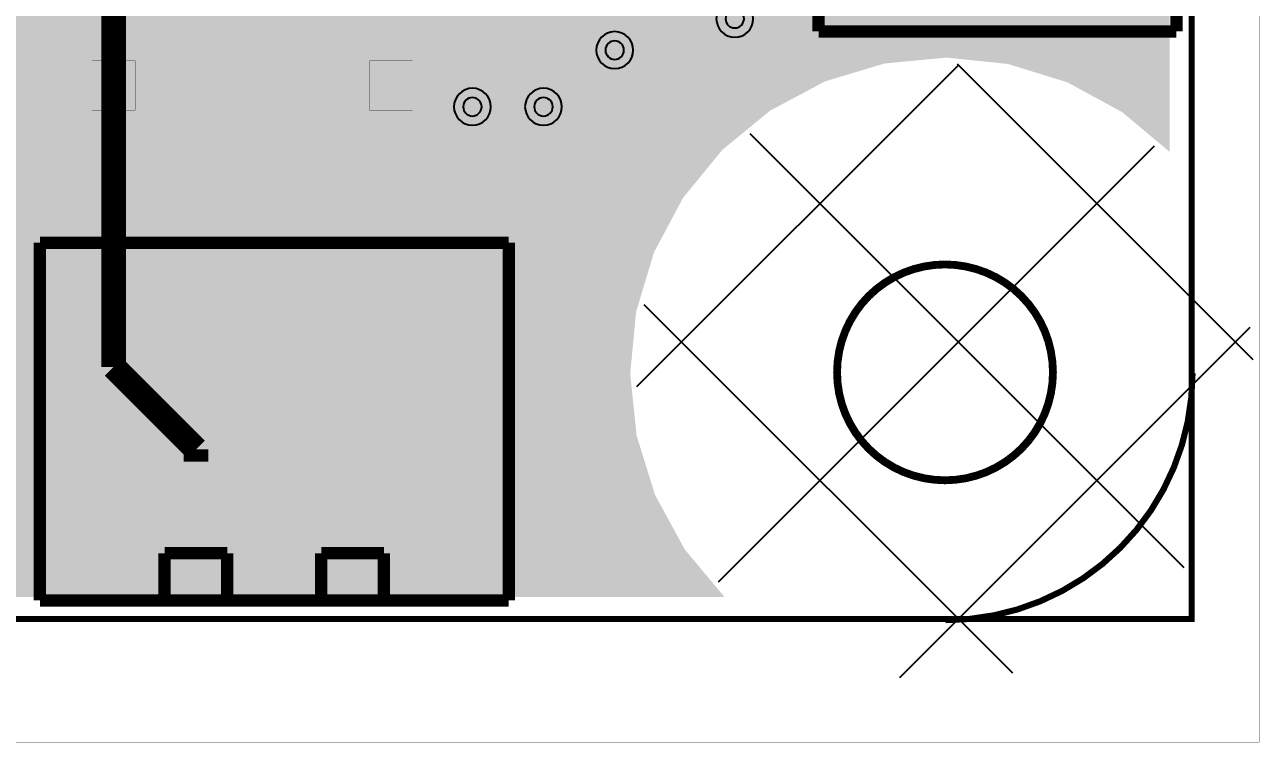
# Model space of a CAD drawing. Header units: millimetres. Extents: x -2 to 135, y -2 to 106.
# Drawn here: x 115.08 to 135.1, y -2 to 9.64 of the extents above; entities that cross this region are included whole.
import ezdxf

# ---------------------------------------------------------------- set-up
doc = ezdxf.new("R2010")
doc.units = ezdxf.units.MM
doc.header["$MEASUREMENT"] = 0
for name, color, linetype, true_color in [('Board-Outline-Layer', 7, 'Continuous', 0xff00ff), ('Bottom-Layer', 7, 'Continuous', 0x0000ff), ('Bottom-Paste-Mask-Layer', 7, 'Continuous', 0x800000), ('Bottom-Solder-Mask-Layer', 7, 'Continuous', 0xaa00ff), ('Hole-Layer', 7, 'Continuous', 0x222222), ('Multi-Layer', 7, 'Continuous', 0xc0c0c0), ('Pin-Soldering-Layer', 7, 'Continuous', 0xcc9999), ('Top-Layer', 7, 'Continuous', 0xff0000), ('Top-Paste-Mask-Layer', 7, 'Continuous', 0x808080), ('Top-Silkscreen-Layer', 7, 'Continuous', 0xffcc00), ('Top-Solder-Mask-Layer', 7, 'Continuous', 0x800080)]:
    doc.layers.add(name, color=color, linetype=linetype, true_color=true_color)

msp = doc.modelspace()

# ---------------------------------------------------------------- hatches: boundary and pattern name
at = {"layer": 'Bottom-Layer'}
for points in [[(126.424, 0.358), (41.676, 0.358), (42.32, 1.129), (42.801, 2.011), (43.099, 2.97), (43.204, 3.969), (43.111, 4.969), (42.825, 5.932), (42.355, 6.82), (41.72, 7.598), (40.945, 8.237), (40.06, 8.713), (39.1, 9.005), (38.1, 9.104), (37.101, 9.005), (36.14, 8.713), (35.255, 8.237), (34.48, 7.598), (33.845, 6.82), (33.376, 5.932), (33.089, 4.969), (32.996, 3.969), (33.101, 2.97), (33.399, 2.011), (33.88, 1.129), (34.524, 0.358), (0.358, 0.358), (0.358, 99.542), (34.524, 99.542), (33.88, 98.771), (33.399, 97.889), (33.101, 96.93), (32.996, 95.931), (33.089, 94.931), (33.376, 93.968), (33.845, 93.081), (34.48, 92.302), (35.255, 91.663), (36.14, 91.188), (37.101, 90.895), (38.1, 90.796), (39.1, 90.895), (40.06, 91.188), (40.945, 91.663), (41.72, 92.302), (42.355, 93.081), (42.825, 93.968), (43.111, 94.931), (43.204, 95.931), (43.099, 96.93), (42.801, 97.889), (42.32, 98.771), (41.676, 99.542), (126.424, 99.542), (125.779, 98.77), (125.298, 97.886), (125, 96.924), (124.896, 95.923), (124.991, 94.922), (125.28, 93.958), (125.753, 93.069), (126.391, 92.291), (127.169, 91.653), (128.058, 91.18), (129.022, 90.891), (130.023, 90.796), (131.024, 90.9), (131.986, 91.198), (132.87, 91.679), (133.642, 92.324), (133.642, 7.576), (132.87, 8.221), (131.986, 8.702), (131.025, 9), (130.024, 9.104), (129.022, 9.009), (128.058, 8.72), (127.169, 8.247), (126.391, 7.609), (125.753, 6.831), (125.28, 5.943), (124.991, 4.979), (124.896, 3.977), (125, 2.976), (125.298, 2.015), (125.779, 1.131)], [(119.015, 1.551), (119.015, 3.551), (118.967, 3.73), (118.836, 3.862), (118.656, 3.91), (117.056, 3.91), (116.877, 3.862), (116.746, 3.73), (116.698, 3.551), (116.698, 1.551), (116.746, 1.372), (116.877, 1.241), (117.056, 1.193), (118.656, 1.193), (118.836, 1.241), (118.967, 1.372)], [(117.056, 1.551), (117.056, 3.551), (118.656, 3.551), (118.656, 1.551)], [(121.196, 2.351), (121.117, 2.004), (120.895, 1.726), (120.574, 1.571), (120.218, 1.571), (119.898, 1.726), (119.676, 2.004), (119.596, 2.351), (119.596, 2.751), (119.676, 3.098), (119.898, 3.377), (120.218, 3.531), (120.574, 3.531), (120.895, 3.377), (121.117, 3.098), (121.196, 2.751)]]:
    msp.add_hatch(color=256, dxfattribs=at).paths.add_polyline_path(points)
at = {"layer": 'Bottom-Paste-Mask-Layer'}
for points in [[(117.056, 1.551), (117.056, 3.551), (118.656, 3.551), (118.656, 1.551)], [(121.196, 2.351), (121.117, 2.004), (120.895, 1.726), (120.574, 1.571), (120.218, 1.571), (119.898, 1.726), (119.676, 2.004), (119.596, 2.351), (119.596, 2.751), (119.676, 3.098), (119.898, 3.377), (120.218, 3.531), (120.574, 3.531), (120.895, 3.377), (121.117, 3.098), (121.196, 2.751)]]:
    msp.add_hatch(color=256, dxfattribs=at).paths.add_polyline_path(points)
at = {"layer": 'Bottom-Solder-Mask-Layer'}
for points in [[(117.005, 1.5), (117.005, 3.602), (118.707, 3.602), (118.707, 1.5)], [(121.247, 2.351), (121.163, 1.982), (120.927, 1.686), (120.586, 1.522), (120.207, 1.522), (119.866, 1.686), (119.63, 1.982), (119.545, 2.351), (119.545, 2.751), (119.63, 3.121), (119.866, 3.417), (120.207, 3.581), (120.586, 3.581), (120.927, 3.417), (121.163, 3.121), (121.247, 2.751)]]:
    msp.add_hatch(color=256, dxfattribs=at).paths.add_polyline_path(points)
at = {"layer": 'Hole-Layer'}
for points in [[(117.406, 2.551, 1), (118.306, 2.551, 1)], [(119.946, 2.551, 1), (120.846, 2.551, 1)]]:
    msp.add_hatch(color=256, dxfattribs=at).paths.add_polyline_path(points)
at = {"layer": 'Multi-Layer'}
h = msp.add_hatch(dxfattribs=at)
h.set_pattern_fill('ANSI37', color=256, style=0)
h.set_pattern_definition([(45, (0, 0), (-2.245064, 2.245064), []), (135, (0, 0), (-2.245064, -2.245064), [])])
h.paths.add_polyline_path([(125, 4, 1), (135, 4, 1)])
for points in [[(117.056, 1.551), (117.056, 3.551), (118.656, 3.551), (118.656, 1.551)], [(117.056, 1.551), (117.056, 3.551), (118.656, 3.551), (118.656, 1.551)], [(117.056, 1.551), (117.056, 3.551), (118.656, 3.551), (118.656, 1.551)], [(121.196, 2.351), (121.117, 2.004), (120.895, 1.726), (120.574, 1.571), (120.218, 1.571), (119.898, 1.726), (119.676, 2.004), (119.596, 2.351), (119.596, 2.751), (119.676, 3.098), (119.898, 3.377), (120.218, 3.531), (120.574, 3.531), (120.895, 3.377), (121.117, 3.098), (121.196, 2.751)], [(121.196, 2.351), (121.117, 2.004), (120.895, 1.726), (120.574, 1.571), (120.218, 1.571), (119.898, 1.726), (119.676, 2.004), (119.596, 2.351), (119.596, 2.751), (119.676, 3.098), (119.898, 3.377), (120.218, 3.531), (120.574, 3.531), (120.895, 3.377), (121.117, 3.098), (121.196, 2.751)], [(121.196, 2.351), (121.117, 2.004), (120.895, 1.726), (120.574, 1.571), (120.218, 1.571), (119.898, 1.726), (119.676, 2.004), (119.596, 2.351), (119.596, 2.751), (119.676, 3.098), (119.898, 3.377), (120.218, 3.531), (120.574, 3.531), (120.895, 3.377), (121.117, 3.098), (121.196, 2.751)]]:
    msp.add_hatch(color=256, dxfattribs=at).paths.add_polyline_path(points)
at = {"layer": 'Pin-Soldering-Layer'}
for points in [[(116.17, 9.052), (116.87, 9.052), (116.87, 8.252), (116.17, 8.252)], [(120.669, 9.052), (121.369, 9.052), (121.369, 8.252), (120.669, 8.252)]]:
    msp.add_hatch(color=256, dxfattribs=at).paths.add_polyline_path(points)
at = {"layer": 'Top-Layer'}
for points in [[(126.424, 0.358), (41.676, 0.358), (42.32, 1.129), (42.801, 2.011), (43.099, 2.97), (43.204, 3.969), (43.111, 4.969), (42.825, 5.932), (42.355, 6.82), (41.72, 7.598), (40.945, 8.237), (40.06, 8.713), (39.1, 9.005), (38.1, 9.104), (37.101, 9.005), (36.14, 8.713), (35.255, 8.237), (34.48, 7.598), (33.845, 6.82), (33.376, 5.932), (33.089, 4.969), (32.996, 3.969), (33.101, 2.97), (33.399, 2.011), (33.88, 1.129), (34.524, 0.358), (0.358, 0.358), (0.358, 99.542), (34.524, 99.542), (33.88, 98.771), (33.399, 97.889), (33.101, 96.93), (32.996, 95.931), (33.089, 94.931), (33.376, 93.968), (33.845, 93.081), (34.48, 92.302), (35.255, 91.663), (36.14, 91.188), (37.101, 90.895), (38.1, 90.796), (39.1, 90.895), (40.06, 91.188), (40.945, 91.663), (41.72, 92.302), (42.355, 93.081), (42.825, 93.968), (43.111, 94.931), (43.204, 95.931), (43.099, 96.93), (42.801, 97.889), (42.32, 98.771), (41.676, 99.542), (126.424, 99.542), (125.779, 98.77), (125.298, 97.886), (125, 96.924), (124.896, 95.923), (124.991, 94.922), (125.28, 93.958), (125.753, 93.069), (126.391, 92.291), (127.169, 91.653), (128.058, 91.18), (129.022, 90.891), (130.023, 90.796), (131.024, 90.9), (131.986, 91.198), (132.87, 91.679), (133.642, 92.324), (133.642, 7.576), (132.87, 8.221), (131.986, 8.702), (131.025, 9), (130.024, 9.104), (129.022, 9.009), (128.058, 8.72), (127.169, 8.247), (126.391, 7.609), (125.753, 6.831), (125.28, 5.943), (124.991, 4.979), (124.896, 3.977), (125, 2.976), (125.298, 2.015), (125.779, 1.131)], [(117.078, 7.002), (117.099, 7.13), (117.161, 7.243), (117.17, 7.243), (117.349, 7.291), (117.48, 7.423), (117.528, 7.602), (117.528, 9.502), (117.48, 9.681), (117.349, 9.812), (117.17, 9.86), (117.161, 9.86), (117.099, 9.974), (117.078, 10.102), (117.078, 10.966), (117.177, 11.298), (117.095, 11.634), (116.854, 11.882), (116.52, 11.973), (116.185, 11.882), (115.944, 11.634), (115.862, 11.298), (115.961, 10.966), (115.961, 10.102), (115.94, 9.974), (115.878, 9.86), (115.87, 9.86), (115.69, 9.812), (115.559, 9.681), (115.511, 9.502), (115.511, 7.602), (115.559, 7.423), (115.69, 7.291), (115.87, 7.243), (115.878, 7.243), (115.94, 7.13), (115.961, 7.002), (115.961, 4.088), (116.004, 3.875), (116.125, 3.694), (116.571, 3.247), (116.666, 3.056), (116.698, 2.844), (116.698, 1.551), (116.746, 1.372), (116.877, 1.241), (117.056, 1.193), (118.656, 1.193), (118.836, 1.241), (118.967, 1.372), (119.015, 1.551), (119.015, 3.551), (118.967, 3.73), (118.836, 3.862), (118.656, 3.91), (117.764, 3.91), (117.552, 3.942), (117.361, 4.037), (117.078, 4.32)], [(115.87, 9.502), (117.17, 9.502), (117.17, 7.602), (115.87, 7.602)], [(120.369, 9.502), (121.669, 9.502), (121.669, 7.602), (120.369, 7.602)], [(117.056, 1.551), (117.056, 3.551), (118.656, 3.551), (118.656, 1.551)], [(121.196, 2.351), (121.117, 2.004), (120.895, 1.726), (120.574, 1.571), (120.218, 1.571), (119.898, 1.726), (119.676, 2.004), (119.596, 2.351), (119.596, 2.751), (119.676, 3.098), (119.898, 3.377), (120.218, 3.531), (120.574, 3.531), (120.895, 3.377), (121.117, 3.098), (121.196, 2.751)]]:
    msp.add_hatch(color=256, dxfattribs=at).paths.add_polyline_path(points)
at = {"layer": 'Top-Paste-Mask-Layer'}
for points in [[(115.87, 9.502), (117.17, 9.502), (117.17, 7.602), (115.87, 7.602)], [(120.369, 9.502), (121.669, 9.502), (121.669, 7.602), (120.369, 7.602)], [(117.056, 1.551), (117.056, 3.551), (118.656, 3.551), (118.656, 1.551)], [(121.196, 2.351), (121.117, 2.004), (120.895, 1.726), (120.574, 1.571), (120.218, 1.571), (119.898, 1.726), (119.676, 2.004), (119.596, 2.351), (119.596, 2.751), (119.676, 3.098), (119.898, 3.377), (120.218, 3.531), (120.574, 3.531), (120.895, 3.377), (121.117, 3.098), (121.196, 2.751)]]:
    msp.add_hatch(color=256, dxfattribs=at).paths.add_polyline_path(points)
at = {"layer": 'Top-Solder-Mask-Layer'}
for points in [[(115.819, 9.553), (117.221, 9.553), (117.221, 7.551), (115.819, 7.551)], [(120.318, 9.553), (121.72, 9.553), (121.72, 7.551), (120.318, 7.551)], [(117.005, 1.5), (117.005, 3.602), (118.707, 3.602), (118.707, 1.5)], [(121.247, 2.351), (121.163, 1.982), (120.927, 1.686), (120.586, 1.522), (120.207, 1.522), (119.866, 1.686), (119.63, 1.982), (119.545, 2.351), (119.545, 2.751), (119.63, 3.121), (119.866, 3.417), (120.207, 3.581), (120.586, 3.581), (120.927, 3.417), (121.163, 3.121), (121.247, 2.751)]]:
    msp.add_hatch(color=256, dxfattribs=at).paths.add_polyline_path(points)

# ---------------------------------------------------------------- linework, layer by layer
at = {"layer": 'Board-Outline-Layer', "const_width": 0.1}
msp.add_lwpolyline([(0, 0), (0, 99.9), (134, 99.9), (134, 0)], close=True, dxfattribs=at)
at = {"layer": 'Board-Outline-Layer', "const_width": 0.127}
msp.add_lwpolyline([(128.25, 4, 1), (131.75, 4, 1)], format="xyb", close=True, dxfattribs=at)
at = {"layer": 'Board-Outline-Layer', "const_width": 0.1}
msp.add_lwpolyline([(130.013, -0.017, 0.414), (134.013, 3.984)], format="xyb", dxfattribs=at)
at = {"layer": 'Bottom-Layer', "const_width": 0.00508}
msp.add_lwpolyline([(-2.201, -1.996), (-2.201, 101.841), (135.093, 101.841), (135.093, -1.996)], close=True, dxfattribs=at)
at = {"layer": 'Hole-Layer'}
for points in [[(126.442, 9.735, 1), (126.742, 9.735), (126.742, 9.735, 1), (126.442, 9.735)], [(124.495, 9.225, 1), (124.795, 9.225), (124.795, 9.225, 1), (124.495, 9.225)], [(122.188, 8.307, 1), (122.488, 8.307), (122.488, 8.307, 1), (122.188, 8.307)], [(123.34, 8.307, 1), (123.64, 8.307), (123.64, 8.307, 1), (123.34, 8.307)]]:
    msp.add_lwpolyline(points, format="xyb", dxfattribs=at)
at = {"layer": 'Multi-Layer'}
for points in [[(126.292, 9.735, 1), (126.892, 9.735, 1)], [(124.345, 9.225, 1), (124.945, 9.225, 1)], [(122.038, 8.307, 1), (122.638, 8.307, 1)], [(123.19, 8.307, 1), (123.79, 8.307, 1)]]:
    msp.add_lwpolyline(points, format="xyb", close=True, dxfattribs=at)
at = {"layer": 'Pin-Soldering-Layer', "const_width": 0.00508}
for points in [[(116.17, 9.052), (116.87, 9.052), (116.87, 8.252), (116.17, 8.252)], [(120.669, 9.052), (121.369, 9.052), (121.369, 8.252), (120.669, 8.252)]]:
    msp.add_lwpolyline(points, close=True, dxfattribs=at)
at = {"layer": 'Top-Layer', "const_width": 0.00508}
msp.add_lwpolyline([(-2.201, -1.996), (-2.201, 101.841), (135.093, 101.841), (135.093, -1.996)], close=True, dxfattribs=at)
at = {"layer": 'Top-Layer', "const_width": 0.4}
for points in [[(116.52, 11.315), (116.52, 8.552)], [(116.52, 8.552), (116.52, 4.088)], [(116.52, 4.088), (117.856, 2.751)], [(117.856, 2.751), (117.856, 2.551)]]:
    msp.add_lwpolyline(points, dxfattribs=at)
at = {"layer": 'Top-Silkscreen-Layer', "const_width": 0.2}
for points in [[(127.951, 9.528), (127.951, 19.528)], [(127.951, 9.528), (127.951, 19.528)], [(133.751, 9.528), (133.751, 19.528)], [(133.751, 9.528), (133.751, 19.528)], [(127.951, 9.528), (133.751, 9.528)], [(127.951, 9.528), (133.751, 9.528)], [(115.326, 6.101), (115.326, 0.301)], [(115.326, 6.101), (122.926, 6.101)], [(115.326, 6.101), (115.326, 0.301)], [(115.326, 6.101), (122.926, 6.101)], [(122.926, 6.101), (122.926, 0.301)], [(122.926, 6.101), (122.926, 0.301)], [(117.348, 1.067), (117.348, 0.305)], [(117.348, 1.067), (118.364, 1.067)], [(117.348, 1.067), (117.348, 0.305)], [(117.348, 1.067), (118.364, 1.067)], [(118.364, 1.067), (118.364, 0.305)], [(118.364, 1.067), (118.364, 0.305)], [(119.888, 1.067), (120.904, 1.067)], [(119.888, 1.067), (119.888, 0.305)], [(119.888, 1.067), (120.904, 1.067)], [(119.888, 1.067), (119.888, 0.305)], [(120.904, 1.067), (120.904, 0.305)], [(120.904, 1.067), (120.904, 0.305)], [(115.326, 0.301), (122.926, 0.301)], [(115.326, 0.301), (122.926, 0.301)]]:
    msp.add_lwpolyline(points, dxfattribs=at)

doc.saveas('drawing.dxf')
